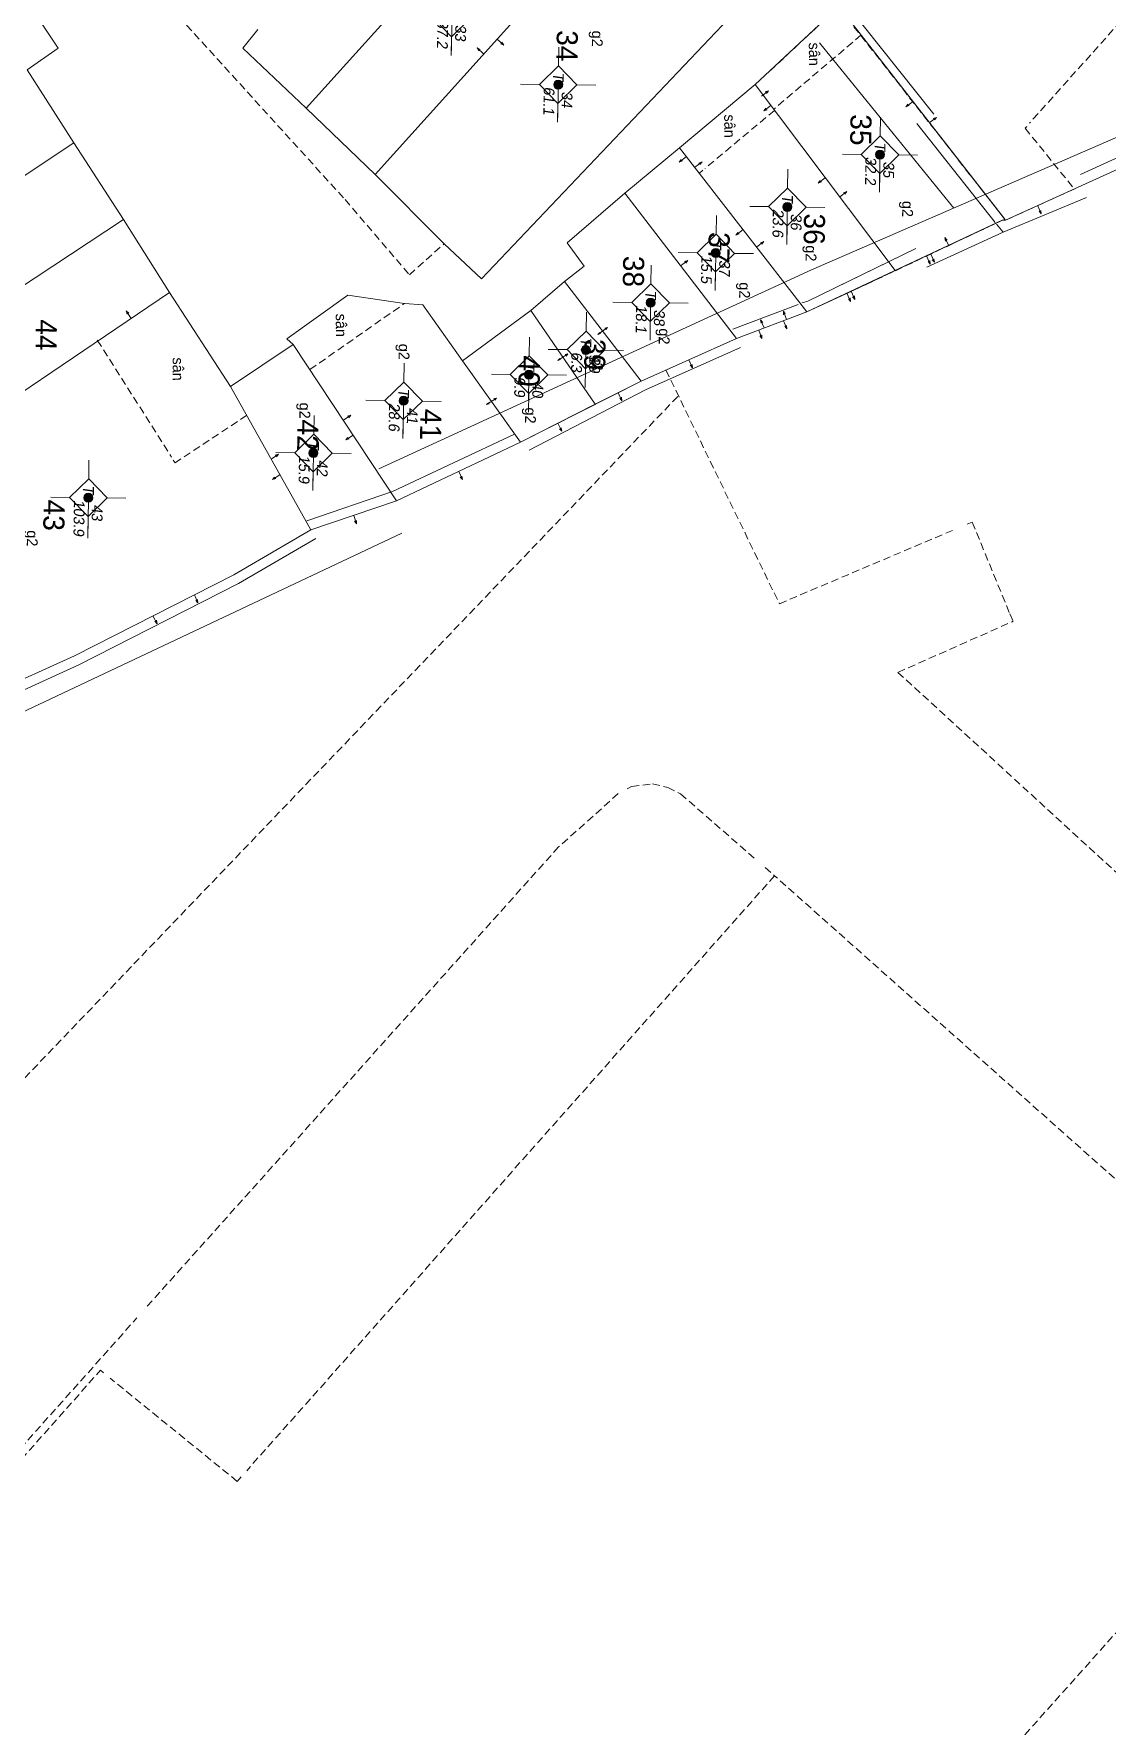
# Model space of a CAD drawing. Extents: x 601689 to 602595, y 1189742 to 1190763.
# Drawn here: x 602026.8 to 602062.5, y 1190506.8 to 1190563.1 of the extents above; entities that cross this region are included whole.
import ezdxf
from ezdxf.enums import TextEntityAlignment as Align

# ---------------------------------------------------------------- set-up
doc = ezdxf.new("R2010")
doc.units = 0
doc.header["$MEASUREMENT"] = 0
doc.linetypes.add('HIDDEN', pattern=[0.375, 0.25, -0.125])
for name, color, linetype in [('10', 250, 'Continuous'), ('11', 7, 'Continuous'), ('13', 7, 'Continuous'), ('14', 7, 'Continuous'), ('15', 7, 'Continuous'), ('16', 7, 'Continuous'), ('22', 7, 'Continuous'), ('53', 7, 'Continuous'), ('57', 7, 'Continuous')]:
    doc.layers.add(name, color=color, linetype=linetype)
doc.layers.get('0').off()
doc.styles.add('TXT', font='vnshx.shx')

# ---------------------------------------------------------------- blocks, each defined once
blk = doc.blocks.new('NH3R')
at = {"layer": '16', "color": 7, "linetype": 'Continuous', "lineweight": 0}
for p, q in [((0, 0), (0.297, -0.005)), ((0.297, -0.005), (0.186, 0.031)), ((0.297, -0.005), (0.189, -0.033))]:
    blk.add_line(p, q, dxfattribs=at)
blk = doc.blocks.new('Q')
at = {"color": 7, "linetype": 'Continuous', "lineweight": 0, "style": 'TXT'}
for s, height, p in [('%%167o v%%207 th%%184ng 10 n%%168m 2001 %%174%%213n th%%184ng 5 n%%168m 2002', 0.5, (0, 5.4)), ('Ki%%211m tra th%%184ng      n%%168m', 0.5, (21, 5.4)), ('C%%172 quan %%174o v%%207: X%%221 nghi%%214p PTCN Tr%%190c %%174%%222a - B%%182n %%174%%229 ', 0.5, (0, 4.4)), ('C%%172 quan ki%%211m tra: C%%171ng ty XNK v%%181 t%%173 v%%202n d%%222ch v%%244 %%167o %%174%%185c B%%182n %%174%%229', 0.499998, (21, 4.4))]:
    blk.add_text(s, height=height, dxfattribs=at).set_placement(p)
blk = doc.blocks.new('BDONG')
at = {"color": 7, "linetype": 'Continuous', "lineweight": 0}
for p, q in [((0, 0), (0, -1.508)), ((0, 0), (2.759, 0)), ((0.342, 0), (0.342, -1.508)), ((0.797, 0), (0.797, -1.508)), ((1.274, 0), (1.274, -1.508)), ((1.73, 0), (1.73, -1.508)), ((1.753, 0), (1.753, -1.508)), ((2.072, 0), (2.072, -1.508)), ((2.759, 0), (2.759, -1.508)), ((0, -0.308), (1.73, -0.308)), ((1.753, -0.308), (2.759, -0.308)), ((0, -0.458), (1.73, -0.458)), ((1.753, -0.458), (2.759, -0.458)), ((0, -0.608), (1.73, -0.608)), ((1.753, -0.608), (2.759, -0.608)), ((0, -0.758), (1.73, -0.758)), ((1.753, -0.758), (2.759, -0.758)), ((0, -0.908), (1.73, -0.908)), ((1.753, -0.908), (2.759, -0.908)), ((0, -1.058), (1.73, -1.058)), ((1.753, -1.058), (2.759, -1.058)), ((0, -1.208), (1.73, -1.208)), ((1.753, -1.208), (2.759, -1.208)), ((0, -1.358), (1.73, -1.358)), ((1.753, -1.358), (2.759, -1.358)), ((0, -1.508), (1.73, -1.508)), ((1.753, -1.508), (2.759, -1.508))]:
    blk.add_line(p, q, dxfattribs=at)
at = {"color": 7, "linetype": 'Continuous', "lineweight": 0, "style": 'TXT'}
blk.add_text('B%%182ng c%%184c th%%246a bi%%213n %%174%%233ng ', height=0.049998, rotation=360, dxfattribs=at).set_placement((0.008, 0.046))
for s, height, p in [('(D%%239ng cho ch%%216nh l%%253 bi%%213n %%174%%233ng)', 0.054, (1.743, 0.05)), ('s%%232 TT', 0.05, (0.21, -0.099)), ('s%%232 hi%%214u', 0.049998, (0.639, -0.104)), ('s%%232 hi%%214u th%%246a', 0.049998, (1.135, -0.103)), ('s%%232 hi%%214u th%%246a', 0.049998, (1.612, -0.107)), ('s%%232 hi%%214u th%%246a b%%225', 0.049998, (2.559, -0.108)), ('s%%232 TT', 0.05, (1.936, -0.114)), ('Th%%246a th%%170m', 0.049998, (0.227, -0.214)), ('Th%%246a th%%170m', 0.049998, (0.63, -0.213)), ('g%%232c c%%241a th%%246a', 0.049998, (1.137, -0.187)), ('Th%%246a b%%225', 0.049998, (1.956, -0.203)), ('(ch%%216 %%174%%184nh s%%232 m%%233t l%%199n)', 0.049998, (2.638, -0.204)), ('l%%169n c%%203n', 0.049998, (1.56, -0.224)), ('m%%237i th%%170m', 0.049998, (1.101, -0.282))]:
    blk.add_text(s, height=height, rotation=360, dxfattribs=at).set_placement(p, align=Align.CENTER)
blk = doc.blocks.new('BANG')
at = {"color": 7, "linetype": 'Continuous', "lineweight": 0, "xscale": 9.999585560760034, "yscale": 9.999585560760034, "rotation": 359.9999199552673}
blk.add_blockref('BDONG', (0, 0), dxfattribs=at)
blk = doc.blocks.new('NH3')
at = {"layer": '16', "color": 7, "linetype": 'Continuous', "lineweight": 0}
for p, q in [((-0.199, -0.002), (-0.113, 0.021)), ((0.197, -0.012), (0.107, 0.015)), ((-0.199, -0.002), (0.197, -0.012)), ((-0.199, -0.002), (-0.116, -0.035)), ((0.197, -0.012), (0.104, -0.027))]:
    blk.add_line(p, q, dxfattribs=at)
blk = doc.blocks.new('B')
at = {"color": 7, "linetype": 'Continuous', "lineweight": 0}
for p, q in [((0.8, 2.62), (0.801, 5.6)), ((0.62, 2.441), (0.96, 2.78)), ((0.62, -0.969), (0.96, -0.63)), ((0.8, -4.05), (0.8, -0.81))]:
    blk.add_line(p, q, dxfattribs=at)
for points in [[(0.801, 5.6), (0.53, 5.331), (0.8, 10.21), (1.04, 4.83), (0.801, 5.6)], [(0.8, -4.05), (0.531, -4.309), (0.53, -9.429)], [(0.8, -4.05), (1.04, -4.569), (1.04, -10.289)], [(0.53, -7.289), (0.8, -6.95), (1.04, -8.139)]]:
    blk.add_lwpolyline(points, dxfattribs=at)
for points in [[(0.801, 5.6), (0.8, 10.21), (1.04, 4.83)], [(0.8, -4.05), (0.8, -6.95), (1.04, -4.569), (1.04, -8.139)]]:
    blk.add_solid(points, dxfattribs=at)
at = {"color": 7, "linetype": 'Continuous', "lineweight": 0, "style": 'TXT'}
blk.add_text('B', height=1.815, rotation=360, dxfattribs=at).set_placement((0, 0))
blk = doc.blocks.new('*M2432243224322432')
at = {"layer": '13', "color": 3, "linetype": 'Continuous', "lineweight": 0}
blk.add_line((602282.291, 1189715.721), (602283.311, 1189715.721), dxfattribs=at)
at = {"layer": '13', "color": 3, "linetype": 'Continuous', "lineweight": 0, "style": 'TXT', "oblique": 7.6055}
for s, p in [('35', (602282.441, 1189716.021)), ('32.2', (602282.291, 1189715.421))]:
    blk.add_text(s, height=0.36, dxfattribs=at).set_placement(p, align=Align.MIDDLE_LEFT)
blk.add_text('T', height=0.36, dxfattribs=at).set_placement((602282.094, 1189715.721), align=Align.MIDDLE_RIGHT)
blk = doc.blocks.new('*M2435243524352435')
at = {"layer": '13', "color": 3, "linetype": 'Continuous', "lineweight": 0}
blk.add_line((602284.073, 1189712.67), (602285.093, 1189712.67), dxfattribs=at)
at = {"layer": '13', "color": 3, "linetype": 'Continuous', "lineweight": 0, "style": 'TXT', "oblique": 7.6055}
for s, p in [('36', (602284.223, 1189712.97)), ('23.6', (602284.073, 1189712.37))]:
    blk.add_text(s, height=0.36, dxfattribs=at).set_placement(p, align=Align.MIDDLE_LEFT)
blk.add_text('T', height=0.36, dxfattribs=at).set_placement((602283.876, 1189712.67), align=Align.MIDDLE_RIGHT)
blk = doc.blocks.new('*M2439243924392439')
at = {"layer": '13', "color": 3, "linetype": 'Continuous', "lineweight": 0}
blk.add_line((602285.643, 1189710.314), (602286.663, 1189710.314), dxfattribs=at)
at = {"layer": '13', "color": 3, "linetype": 'Continuous', "lineweight": 0, "style": 'TXT', "oblique": 7.6055}
blk.add_text('T', height=0.36, dxfattribs=at).set_placement((602285.446, 1189710.314), align=Align.MIDDLE_RIGHT)
for s, p in [('37', (602285.793, 1189710.614)), ('15.5', (602285.643, 1189710.014))]:
    blk.add_text(s, height=0.36, dxfattribs=at).set_placement(p, align=Align.MIDDLE_LEFT)
blk = doc.blocks.new('*M2443244324432443')
at = {"layer": '13', "color": 3, "linetype": 'Continuous', "lineweight": 0}
blk.add_line((602287.325, 1189708.17), (602288.345, 1189708.17), dxfattribs=at)
at = {"layer": '13', "color": 3, "linetype": 'Continuous', "lineweight": 0, "style": 'TXT', "oblique": 7.6055}
for s, p in [('38', (602287.475, 1189708.47)), ('18.1', (602287.325, 1189707.87))]:
    blk.add_text(s, height=0.36, dxfattribs=at).set_placement(p, align=Align.MIDDLE_LEFT)
blk.add_text('T', height=0.36, dxfattribs=at).set_placement((602287.128, 1189708.17), align=Align.MIDDLE_RIGHT)
blk = doc.blocks.new('*M2447244724472447')
at = {"layer": '13', "color": 3, "linetype": 'Continuous', "lineweight": 0}
blk.add_line((602288.925, 1189706.042), (602289.69, 1189706.042), dxfattribs=at)
at = {"layer": '13', "color": 3, "linetype": 'Continuous', "lineweight": 0, "style": 'TXT', "oblique": 7.6055}
for s, p in [('39', (602289.075, 1189706.342)), ('6.3', (602288.925, 1189705.742))]:
    blk.add_text(s, height=0.36, dxfattribs=at).set_placement(p, align=Align.MIDDLE_LEFT)
blk.add_text('T', height=0.36, dxfattribs=at).set_placement((602288.728, 1189706.042), align=Align.MIDDLE_RIGHT)
blk = doc.blocks.new('*M2449244924492449')
at = {"layer": '13', "color": 3, "linetype": 'Continuous', "lineweight": 0}
blk.add_line((602280.12, 1189704.995), (602281.14, 1189704.995), dxfattribs=at)
at = {"layer": '13', "color": 3, "linetype": 'Continuous', "lineweight": 0, "style": 'TXT', "oblique": 7.6055}
for s, p in [('34', (602280.27, 1189705.295)), ('61.1', (602280.12, 1189704.695))]:
    blk.add_text(s, height=0.36, dxfattribs=at).set_placement(p, align=Align.MIDDLE_LEFT)
blk.add_text('T', height=0.36, dxfattribs=at).set_placement((602279.923, 1189704.995), align=Align.MIDDLE_RIGHT)
blk = doc.blocks.new('*M2450245024502450')
at = {"layer": '13', "color": 3, "linetype": 'Continuous', "lineweight": 0}
blk.add_line((602289.777, 1189704.163), (602290.542, 1189704.163), dxfattribs=at)
at = {"layer": '13', "color": 3, "linetype": 'Continuous', "lineweight": 0, "style": 'TXT', "oblique": 7.6055}
blk.add_text('T', height=0.36, dxfattribs=at).set_placement((602289.58, 1189704.163), align=Align.MIDDLE_RIGHT)
for s, p in [('40', (602289.927, 1189704.463)), ('9.9', (602289.777, 1189703.863))]:
    blk.add_text(s, height=0.36, dxfattribs=at).set_placement(p, align=Align.MIDDLE_LEFT)
blk = doc.blocks.new('*M2455245524552455')
at = {"layer": '13', "color": 3, "linetype": 'Continuous', "lineweight": 0}
blk.add_line((602277.955, 1189701.428), (602278.975, 1189701.428), dxfattribs=at)
at = {"layer": '13', "color": 3, "linetype": 'Continuous', "lineweight": 0, "style": 'TXT', "oblique": 7.6055}
for s, p in [('33', (602278.105, 1189701.728)), ('37.2', (602277.955, 1189701.128))]:
    blk.add_text(s, height=0.36, dxfattribs=at).set_placement(p, align=Align.MIDDLE_LEFT)
blk.add_text('T', height=0.36, dxfattribs=at).set_placement((602277.758, 1189701.428), align=Align.MIDDLE_RIGHT)
blk = doc.blocks.new('*M2457245724572457')
at = {"layer": '13', "color": 3, "linetype": 'Continuous', "lineweight": 0}
blk.add_line((602290.705, 1189700.008), (602291.725, 1189700.008), dxfattribs=at)
at = {"layer": '13', "color": 3, "linetype": 'Continuous', "lineweight": 0, "style": 'TXT', "oblique": 7.6055}
for s, p in [('41', (602290.855, 1189700.308)), ('28.6', (602290.705, 1189699.708))]:
    blk.add_text(s, height=0.36, dxfattribs=at).set_placement(p, align=Align.MIDDLE_LEFT)
blk.add_text('T', height=0.36, dxfattribs=at).set_placement((602290.508, 1189700.008), align=Align.MIDDLE_RIGHT)
blk = doc.blocks.new('*M2463246324632463')
at = {"layer": '13', "color": 3, "linetype": 'Continuous', "lineweight": 0}
blk.add_line((602292.486, 1189697.04), (602293.506, 1189697.04), dxfattribs=at)
at = {"layer": '13', "color": 3, "linetype": 'Continuous', "lineweight": 0, "style": 'TXT', "oblique": 7.6055}
for s, p in [('42', (602292.636, 1189697.34)), ('15.9', (602292.486, 1189696.74))]:
    blk.add_text(s, height=0.36, dxfattribs=at).set_placement(p, align=Align.MIDDLE_LEFT)
blk.add_text('T', height=0.36, dxfattribs=at).set_placement((602292.289, 1189697.04), align=Align.MIDDLE_RIGHT)
blk = doc.blocks.new('*M2473247324732473')
at = {"layer": '13', "color": 3, "linetype": 'Continuous', "lineweight": 0}
blk.add_line((602294.08, 1189689.582), (602295.355, 1189689.582), dxfattribs=at)
at = {"layer": '13', "color": 3, "linetype": 'Continuous', "lineweight": 0, "style": 'TXT', "oblique": 7.6055}
blk.add_text('T', height=0.36, dxfattribs=at).set_placement((602293.883, 1189689.582), align=Align.MIDDLE_RIGHT)
for s, p in [('43', (602294.23, 1189689.882)), ('103.9', (602294.08, 1189689.282))]:
    blk.add_text(s, height=0.36, dxfattribs=at).set_placement(p, align=Align.MIDDLE_LEFT)
blk = doc.blocks.new('CENTRD')
at = {"layer": '11', "linetype": 'Continuous', "lineweight": 0}
h = blk.add_hatch(color=2, dxfattribs=at)
edge = h.paths.add_edge_path()
edge.add_arc((0, 0), 0.15, 0, 360)
at = {"layer": '11', "color": 2, "linetype": 'Continuous', "lineweight": 0}
for p, q in [((0, 1.25), (0, 0.625)), ((0, 0.625), (-0.625, 0)), ((0.625, 0), (0, 0.625)), ((-0.625, 0), (-1.25, 0)), ((-0.625, 0), (0, -0.625)), ((0, -0.625), (0.625, 0)), ((1.25, 0), (0.625, 0)), ((0, -0.625), (0, -1.25))]:
    blk.add_line(p, q, dxfattribs=at)
blk.add_circle((0, 0), 0.15, dxfattribs=at)

msp = doc.modelspace()

# ---------------------------------------------------------------- linework, layer by layer
at = {"layer": '10', "color": 7, "linetype": 'Continuous', "lineweight": 0}
for p, q in [((602035.893, 1190560.632), (602044.098, 1190569.74)), ((602038.183, 1190558.431), (602045.566, 1190566.631)), ((602026.611, 1190561.91), (602028.167, 1190559.478)), ((602048.295, 1190559.312), (602050.815, 1190561.418)), ((602050.815, 1190561.418), (602055.465, 1190555.231)), ((602035.893, 1190560.632), (602038.183, 1190558.431)), ((602028.167, 1190559.478), (602018.7, 1190553.188)), ((602028.167, 1190559.478), (602029.822, 1190556.925)), ((602046.475, 1190557.807), (602048.295, 1190559.312)), ((602048.295, 1190559.312), (602052.532, 1190553.864)), ((602046.475, 1190557.807), (602050.189, 1190552.976)), ((602029.822, 1190556.925), (602031.349, 1190554.505)), ((602055.465, 1190555.231), (602059.104, 1190556.944)), ((602031.349, 1190554.505), (602021.244, 1190547.673)), ((602031.349, 1190554.505), (602033.377, 1190551.377)), ((602043.351, 1190553.909), (602044.474, 1190554.874)), ((602044.474, 1190554.874), (602047.02, 1190551.56)), ((602043.351, 1190553.909), (602041.089, 1190552.231)), ((602045.488, 1190550.79), (602043.351, 1190553.909)), ((602050.189, 1190552.976), (602052.532, 1190553.864)), ((602033.377, 1190551.377), (602035.455, 1190552.778)), ((602035.455, 1190552.778), (602038.894, 1190547.58)), ((602047.02, 1190551.56), (602050.189, 1190552.976)), ((602043.012, 1190549.524), (602041.089, 1190552.231)), ((602033.377, 1190551.377), (602036.041, 1190546.61)), ((602045.488, 1190550.79), (602047.02, 1190551.56)), ((602043.012, 1190549.524), (602045.488, 1190550.79)), ((602038.894, 1190547.58), (602043.012, 1190549.524)), ((602036.041, 1190546.61), (602038.894, 1190547.58))]:
    msp.add_line(p, q, dxfattribs=at)
for points in [[(602069.69, 1190561.769), (602065.161, 1190559.651), (602059.133, 1190556.904), (602054.072, 1190563.404), (602053.58, 1190564), (602057.467, 1190568.097), (602057.862, 1190568.551)], [(602026.611, 1190561.91), (602027.65, 1190562.625), (602025.906, 1190565.24), (602025.805, 1190565.171)], [(602038.183, 1190558.431), (602040.471, 1190556.119), (602041.715, 1190554.952), (602050.34, 1190564.045), (602050.133, 1190564.257)], [(602059.104, 1190556.944), (602054.072, 1190563.404), (602053.58, 1190564), (602050.815, 1190561.418)], [(602035.893, 1190560.632), (602033.781, 1190562.631), (602034.279, 1190563.245)], [(601984.97, 1190522.639), (601985.321, 1190522.754), (601989.698, 1190524.674), (601996.743, 1190527.927), (602015.785, 1190536.807), (602016.611, 1190537.236), (602025.446, 1190541.175), (602028.183, 1190542.427), (602033.481, 1190545.115), (602036.041, 1190546.61), (602038.894, 1190547.58), (602043.012, 1190549.524), (602047.02, 1190551.56), (602050.189, 1190552.976), (602052.532, 1190553.864), (602059.024, 1190556.905), (602059.133, 1190556.904), (602065.161, 1190559.651)], [(602044.474, 1190554.874), (602045.132, 1190555.376), (602044.562, 1190556.153), (602046.475, 1190557.807)], [(602029.822, 1190556.925), (602020.407, 1190550.724), (602019.678, 1190550.115)], [(602052.532, 1190553.864), (602053.797, 1190554.45), (602054.283, 1190554.674), (602055.465, 1190555.231)], [(602035.455, 1190552.778), (602035.248, 1190552.961), (602037.278, 1190554.414), (602039.154, 1190554.137), (602039.764, 1190554.09), (602041.089, 1190552.231)], [(602025.446, 1190541.175), (602028.183, 1190542.427), (602033.481, 1190545.115), (602036.041, 1190546.61)]]:
    msp.add_lwpolyline(points, dxfattribs=at)
at = {"layer": '14', "color": 6, "linetype": 'HIDDEN', "lineweight": 0}
for p, q in [((602062.964, 1190563.522), (602059.927, 1190560.132)), ((602054.338, 1190563.07), (602051.433, 1190560.6)), ((602051.453, 1190560.559), (602049.147, 1190558.631)), ((602059.836, 1190560.024), (602059.785, 1190559.964)), ((602059.785, 1190559.964), (602061.418, 1190557.943)), ((602049.076, 1190558.572), (602048.954, 1190558.464)), ((602036.014, 1190551.941), (602039.154, 1190554.137)), ((602028.947, 1190552.917), (602031.414, 1190549.033)), ((602047.844, 1190551.928), (602051.433, 1190544.528)), ((602033.913, 1190550.419), (602031.532, 1190548.841)), ((602031.473, 1190548.932), (602031.532, 1190548.841)), ((602051.618, 1190544.156), (602057.472, 1190546.636)), ((602057.855, 1190546.8), (602058.026, 1190546.869)), ((602058.026, 1190546.869), (602059.274, 1190543.821)), ((602051.443, 1190544.518), (602051.618, 1190544.156)), ((602059.274, 1190543.821), (602059.381, 1190543.57)), ((602055.557, 1190541.872), (602059.381, 1190543.57)), ((602055.557, 1190541.872), (602085.917, 1190514.034)), ((602051.454, 1190535.108), (602033.912, 1190515.327)), ((602070.314, 1190518.318), (602051.454, 1190535.108)), ((602014.248, 1190501.957), (602029.047, 1190518.664)), ((602029.156, 1190518.583), (602029.047, 1190518.664)), ((602033.597, 1190514.972), (602029.374, 1190518.4)), ((602033.729, 1190515.12), (602033.597, 1190514.972)), ((602011.62, 1190452.519), (602067.136, 1190514.802))]:
    msp.add_line(p, q, dxfattribs=at)
at = {"layer": '22', "color": 7, "linetype": 'HIDDEN', "lineweight": 0}
for p, q in [((602051.281, 1190561.851), (602053.58, 1190564)), ((602059.104, 1190556.944), (602053.58, 1190564)), ((601917.068, 1190414.104), (602048.263, 1190551.073)), ((602051.138, 1190535.382), (602051.454, 1190535.108)), ((602012.67, 1190500.668), (602030.262, 1190520.408))]:
    msp.add_line(p, q, dxfattribs=at)
for points in [[(602021.311, 1190577.293), (602020.706, 1190576.222), (602022.946, 1190573.231), (602026.831, 1190568.557), (602030.906, 1190564.501), (602037.181, 1190557.594)], [(602059.1, 1190556.949), (602059.133, 1190556.904), (602061.67, 1190558.059)], [(602037.181, 1190557.594), (602039.317, 1190555.095), (602040.471, 1190556.119)], [(602053.799, 1190554.447), (602055.47, 1190555.224), (602059.104, 1190556.944)], [(602046.554, 1190537.995), (602046.705, 1190538.073), (602047.396, 1190538.164), (602047.905, 1190538.047), (602048.331, 1190537.83), (602050.782, 1190535.697)], [(602046.261, 1190537.839), (602044.276, 1190536.066), (602030.516, 1190520.694)]]:
    msp.add_lwpolyline(points, dxfattribs=at)
at = {"layer": '57', "color": 172, "linetype": 'Continuous', "lineweight": 0}
for p, q in [((602053.831, 1190564.086), (602056.752, 1190560.437)), ((602053.831, 1190564.086), (602056.752, 1190560.437)), ((602053.831, 1190564.086), (602056.752, 1190560.437)), ((602057.419, 1190557.307), (602052.954, 1190562.809)), ((602061.624, 1190558.43), (602069.273, 1190561.935)), ((602056.187, 1190560.124), (602058.792, 1190556.829)), ((602056.187, 1190560.124), (602058.792, 1190556.829)), ((602056.187, 1190560.124), (602058.792, 1190556.829)), ((602059.048, 1190556.505), (602056.512, 1190555.349)), ((602059.048, 1190556.505), (602056.512, 1190555.349)), ((602056.151, 1190555.965), (602053.533, 1190554.691)), ((602052.244, 1190554.108), (602050.073, 1190553.288))]:
    msp.add_line(p, q, dxfattribs=at)
for points in [[(602077.961, 1190556.635), (602070.698, 1190563.085), (602052.68, 1190555.252), (602038.299, 1190548.639)], [(602058.832, 1190556.778), (602059.048, 1190556.505), (602061.824, 1190557.657)], [(602058.832, 1190556.778), (602059.048, 1190556.505), (602061.824, 1190557.657)], [(602058.832, 1190556.778), (602059.048, 1190556.505), (602061.824, 1190557.657)], [(602058.832, 1190556.778), (602059.048, 1190556.505), (602061.824, 1190557.657)], [(602056.151, 1190555.965), (602052.566, 1190554.214), (602052.415, 1190554.176), (602052.365, 1190554.157)], [(602050.325, 1190552.674), (602047.165, 1190551.268), (602043.298, 1190549.261)], [(602038.758, 1190547.882), (602042.815, 1190549.797)], [(602035.905, 1190546.912), (602038.758, 1190547.882)], [(602039.069, 1190546.498), (602021.263, 1190538.101), (602008.373, 1190532.268)], [(602025.582, 1190540.873), (602028.329, 1190542.125), (602033.636, 1190544.823), (602036.208, 1190546.327)]]:
    msp.add_lwpolyline(points, dxfattribs=at)

# ---------------------------------------------------------------- block references
at = {"color": 7, "linetype": 'Continuous', "lineweight": 0}
for name, p, rotation in [('Q', (602042.542, 1190595.571), 269.1680420500809), ('BANG', (602068.937, 1190565.909), 269.2144660607985), ('B', (602056.859, 1190520.143), 269.214199256255)]:
    msp.add_blockref(name, p, dxfattribs=dict(at, rotation=rotation))
at = {"layer": '11', "color": 2, "linetype": 'Continuous', "lineweight": 0, "rotation": 269.1680420500809}
for p in [(602040.729, 1190563.631), (602044.264, 1190561.414), (602054.958, 1190559.087), (602051.881, 1190557.35), (602049.503, 1190555.814), (602047.334, 1190554.164), (602045.183, 1190552.595), (602043.292, 1190551.77), (602039.124, 1190550.902), (602036.131, 1190549.165), (602028.65, 1190547.679)]:
    msp.add_blockref('CENTRD', p, dxfattribs=at)
at = {"layer": '13', "color": 3, "linetype": 'Continuous', "lineweight": 0, "rotation": 269.1680420500809}
for name in ['*M2455245524552455', '*M2449244924492449', '*M2432243224322432', '*M2435243524352435', '*M2439243924392439', '*M2443244324432443', '*M2447244724472447', '*M2450245024502450', '*M2457245724572457', '*M2463246324632463', '*M2473247324732473']:
    msp.add_blockref(name, (-578790.27, 1810052.359), dxfattribs=at)
at = {"layer": '16', "color": 7, "linetype": 'Continuous', "lineweight": 0}
for name, p, rotation in [('NH3R', (602042.235, 1190562.926), 317.999359801125), ('NH3R', (602041.788, 1190562.432), 137.5740306835555), ('NH3R', (602051.335, 1190560.72), 217.8616429427393), ('NH3R', (602048.522, 1190559.019), 217.8616429427393), ('NH3R', (602053.142, 1190558.316), 217.8616429427393), ('NH3R', (602060.2, 1190557.389), 294.5084310702699), ('NH3R', (602050.409, 1190556.593), 217.8616429427393), ('NH3R', (602057.242, 1190556.059), 115.321201778953), ('NH3R', (602057.242, 1190556.059), 115.3200086236932), ('NH3R', (602056.507, 1190555.72), 295.321201778953), ('NH3R', (602053.86, 1190554.476), 295.321201778953), ('NH3R', (602051.848, 1190553.603), 110.7591351951277), ('NH3R', (602051.114, 1190553.324), 115.3200086236932), ('NH3R', (602050.933, 1190553.256), 290.7591351951278), ('NH3', (602044.42, 1190552.345), 214.4217412843246), ('NH3R', (602048.609, 1190552.268), 294.0787483601668), ('NH3R', (602046.254, 1190551.17), 296.6801679200931), ('NH3R', (602037.454, 1190549.761), 213.4447787205969), ('NH3R', (602035.016, 1190548.444), 213.4447787205969), ('NH3R', (602040.958, 1190548.553), 295.2733536720369), ('NH3R', (602040.958, 1190548.553), 295.278126266154)]:
    msp.add_blockref(name, p, dxfattribs=dict(at, rotation=rotation))
for name, p, xscale, yscale, rotation in [('NH3R', (602051.02, 1190561.035), 1.000002287693423, 1.000002287693423, 37.54913328318946), ('NH3R', (602056.058, 1190560.856), 0.9999980200321475, 0.9999980200321475, 217.9096445746351), ('NH3R', (602056.058, 1190560.856), 0.9999980200321475, 0.9999980200321475, 217.9096445746351), ('NH3R', (602056.597, 1190560.149), 0.999998020032148, 0.999998020032148, 37.90964457463533), ('NH3R', (602056.597, 1190560.149), 0.999998020032148, 0.999998020032148, 37.90964457463533), ('NH3R', (602048.807, 1190558.666), 1.000002287693423, 1.000002287693423, 37.54913328318946), ('NH3R', (602053.623, 1190557.679), 1.000002287693423, 1.000002287693423, 37.54913328318946), ('NH3R', (602050.861, 1190556.017), 1.000002287693423, 1.000002287693423, 37.54913328318946), ('NH3R', (602048.332, 1190555.391), 1.000002287693423, 1.000002287693423, 37.54913328318946), ('NH3R', (602056.648, 1190555.778), 0.9999988260428936, 0.9999988260428936, 294.8306475485688), ('NH3R', (602054.001, 1190554.544), 0.9999988260428936, 0.9999988260428936, 294.8306475485688), ('NH3R', (602030.067, 1190553.642), 0.9999968856788815, 0.9999968856788815, 123.3667822571141), ('NH3', (602045.743, 1190553.217), 1.000002041611752, 1.000002041611752, 217.5117150151608), ('NH3R', (602051.747, 1190553.564), 0.9999988260428936, 0.9999988260428936, 294.8306475485688), ('NH3', (602042.05, 1190550.878), 0.999998247683276, 0.999998247683276, 215.3878282319634), ('NH3R', (602037.131, 1190550.255), 0.999998247683276, 0.999998247683276, 35.38782823196337), ('NH3R', (602044.25, 1190550.157), 0.9999987392954776, 0.9999987392954776, 297.074120870332), ('NH3R', (602034.724, 1190548.958), 0.999998247683276, 0.999998247683276, 35.38782823196337), ('NH3R', (602037.468, 1190547.09), 1.000002198517689, 1.000002198517689, 288.78823307583), ('NH3R', (602032.171, 1190544.453), 0.9999987909471088, 0.9999987909471088, 294.0323113359586), ('NH3R', (602030.792, 1190543.752), 1.000001858413845, 1.000001858413845, 299.4091920428809)]:
    msp.add_blockref(name, p, dxfattribs=dict(at, xscale=xscale, yscale=yscale, rotation=rotation))

# ---------------------------------------------------------------- texts
at = {"layer": '15', "color": 7, "linetype": 'Continuous', "lineweight": 0, "style": 'TXT'}
for s, rotation, p in [('g2 ', 269.2144, (602045.569, 1190563.21)), ('s%%169n', 270.5644, (602052.774, 1190562.815)), ('s%%169n', 270.5644, (602049.961, 1190560.424)), ('g2 ', 269.2144, (602055.882, 1190557.548)), ('g2 ', 269.2144, (602052.672, 1190556.072)), ('g2 ', 269.2144, (602050.465, 1190554.842)), ('s%%169n', 270.5644, (602037.05, 1190553.8)), ('g2 ', 269.2144, (602047.793, 1190553.309)), ('g2 ', 269.2144, (602039.146, 1190552.797)), ('s%%169n', 270.5644, (602031.629, 1190552.345)), ('g2 ', 269.2144, (602045.581, 1190552.439)), ('g2 ', 269.2144, (602035.849, 1190550.842)), ('g2 ', 269.2144, (602043.347, 1190550.679)), ('g2', 269.2144, (602026.79, 1190546.596))]:
    msp.add_text(s, height=0.36, rotation=rotation, dxfattribs=at).set_placement(p, align=Align.MIDDLE_LEFT)
at = {"layer": '53', "color": 200, "linetype": 'Continuous', "lineweight": 0, "style": 'TXT'}
for s, p in [('34', (602044.569, 1190563.224)), ('35', (602054.331, 1190560.43)), ('36', (602052.786, 1190557.131)), ('37', (602049.618, 1190556.514)), ('38', (602046.776, 1190555.723)), ('44', (602027.256, 1190553.61)), ('39', (602045.489, 1190552.961)), ('40', (602043.311, 1190552.41)), ('41', (602040.036, 1190550.635)), ('42', (602035.951, 1190550.281)), ('43', (602027.514, 1190547.617))]:
    msp.add_text(s, height=0.7, rotation=269.2144, dxfattribs=at).set_placement(p, align=Align.MIDDLE_LEFT)

doc.saveas('drawing.dxf')
